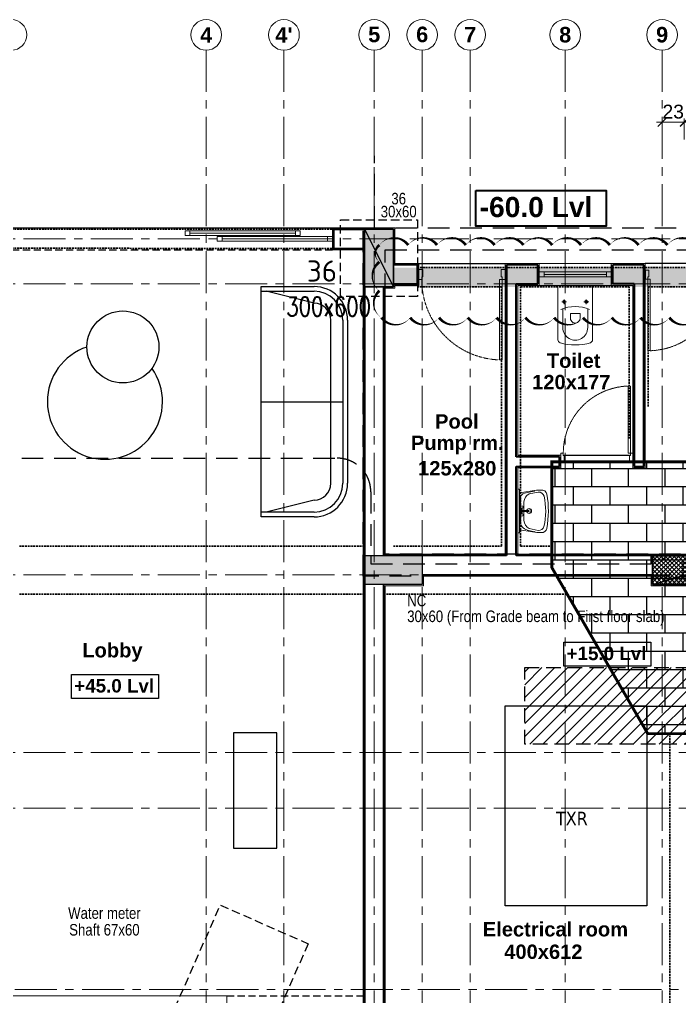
# Model space of a CAD drawing. Header units: millimetres. Extents: x -545754 to 527377, y 134623 to 1871324.
# Drawn here: x 458876 to 465752, y 170044 to 180221 of the extents above; entities that cross this region are included whole.
import ezdxf
from ezdxf.enums import TextEntityAlignment as Align
from ezdxf.xclip import XClip

# ---------------------------------------------------------------- set-up
doc = ezdxf.new("R2010")
doc.units = ezdxf.units.MM
doc.header["$XCLIPFRAME"] = 0
doc.header["$PDMODE"] = 35
for name, pattern in [('PLINTH BEAM & PILE CAP LEVEL DRAWING   1605.2024$0$CENTER', [2, 1.25, -0.25, 0.25, -0.25]), ('PLINTH BEAM & PILE CAP LEVEL DRAWING   1605.2024$0$DASHDOT', [25.4, 12.7, -6.35, 0, -6.35]), ('PLINTH BEAM & PILE CAP LEVEL DRAWING   1605.2024$0$DASHED', [0.75, 0.5, -0.25]), ('PLINTH BEAM & PILE CAP LEVEL DRAWING   1605.2024$0$HIDDEN', [0.375, 0.25, -0.125]), ('PLINTH BEAM & PILE CAP LEVEL DRAWING   1605.2024$0$HIDDEN2', [4.7625, 3.175, -1.5875])]:
    doc.linetypes.add(name, pattern=pattern)
doc.layers.get('Defpoints').update_dxf_attribs({"color": 252})
for name, color, linetype, lineweight in [('Geo Col Hatch', 66, 'Continuous', 5), ('Geo Col Size', 7, 'Continuous', 13), ('Geo Column', 10, 'Continuous', 25), ('Geo-COLUMN-NO', 7, 'Continuous', 30), ('PLINTH BEAM & PILE CAP LEVEL DRAWING   1605.2024$0$A- WALL', 212, 'Continuous', 35), ('PLINTH BEAM & PILE CAP LEVEL DRAWING   1605.2024$0$A-DOOR', 32, 'Continuous', 9), ('PLINTH BEAM & PILE CAP LEVEL DRAWING   1605.2024$0$A-FIXTURES', 22, 'Continuous', 9), ('PLINTH BEAM & PILE CAP LEVEL DRAWING   1605.2024$0$A-GRID', 35, 'PLINTH BEAM & PILE CAP LEVEL DRAWING   1605.2024$0$DASHDOT', 5), ('PLINTH BEAM & PILE CAP LEVEL DRAWING   1605.2024$0$A-HATCH', 8, 'Continuous', 5), ('PLINTH BEAM & PILE CAP LEVEL DRAWING   1605.2024$0$A-PLASTER', 22, 'Continuous', 5), ('PLINTH BEAM & PILE CAP LEVEL DRAWING   1605.2024$0$A-ROOM TEXT', 52, 'Continuous', 5), ('PLINTH BEAM & PILE CAP LEVEL DRAWING   1605.2024$0$A-TEXT', 52, 'Continuous', 20), ('PLINTH BEAM & PILE CAP LEVEL DRAWING   1605.2024$0$A-WINDOW', 14, 'Continuous', 9), ('PLINTH BEAM & PILE CAP LEVEL DRAWING   1605.2024$0$Fixtures', 14, 'Continuous', 0), ('PLINTH BEAM & PILE CAP LEVEL DRAWING   1605.2024$0$Geo-GRADE BEAM', 1, 'PLINTH BEAM & PILE CAP LEVEL DRAWING   1605.2024$0$HIDDEN2', 30)]:
    doc.layers.add(name, color=color, linetype=linetype, lineweight=lineweight)
for name, color, linetype in [('PLINTH BEAM & PILE CAP LEVEL DRAWING   1605.2024$0$A- COL HATCH', 128, 'Continuous'), ('PLINTH BEAM & PILE CAP LEVEL DRAWING   1605.2024$0$A-COLTEXT', 9, 'Continuous'), ('PLINTH BEAM & PILE CAP LEVEL DRAWING   1605.2024$0$A-DIMENSION', 8, 'Continuous'), ('PLINTH BEAM & PILE CAP LEVEL DRAWING   1605.2024$0$A-FURNITURE', 14, 'Continuous'), ('PLINTH BEAM & PILE CAP LEVEL DRAWING   1605.2024$0$A-NOTS', 8, 'Continuous'), ('PLINTH BEAM & PILE CAP LEVEL DRAWING   1605.2024$0$A-ROOF', 8, 'Continuous'), ('PLINTH BEAM & PILE CAP LEVEL DRAWING   1605.2024$0$A-THIN', 14, 'Continuous'), ('PLINTH BEAM & PILE CAP LEVEL DRAWING   1605.2024$0$GEO GF COL', 1, 'Continuous'), ('PLINTH BEAM & PILE CAP LEVEL DRAWING   1605.2024$0$GEO-COL', 1, 'Continuous'), ('PLINTH BEAM & PILE CAP LEVEL DRAWING   1605.2024$0$SPILECAP', 128, 'Continuous'), ('PLINTH BEAM & PILE CAP LEVEL DRAWING   1605.2024$0$Wall 2', 212, 'Continuous')]:
    doc.layers.add(name, color=color, linetype=linetype)
doc.styles.add('ISCOPEUR', font='isocpeur.ttf')
doc.styles.add('PLINTH BEAM & PILE CAP LEVEL DRAWING   1605.2024$0$BOLD', font='arialbd.ttf')
doc.styles.add('PLINTH BEAM & PILE CAP LEVEL DRAWING   1605.2024$0$COLTEXT', font='ARIALN.TTF')
doc.styles.add('PLINTH BEAM & PILE CAP LEVEL DRAWING   1605.2024$0$Dimtext', font='arial.ttf')
doc.styles.add('PLINTH BEAM & PILE CAP LEVEL DRAWING   1605.2024$0$Tahoma', font='tahoma.ttf')
doc.styles.add('simplex', font='simplex.shx', dxfattribs={"width": 0.75})
doc.dimstyles.new('PLINTH BEAM & PILE CAP LEVEL DRAWING   1605.2024$0$DIM60', dxfattribs={"dimscale": 60, "dimtxt": 0.24, "dimasz": 0.15, "dimexe": 0.0625, "dimexo": 0.08, "dimgap": 0.06, "dimtad": 1, "dimdec": 1, "dimdsep": 46, "dimtxsty": 'PLINTH BEAM & PILE CAP LEVEL DRAWING   1605.2024$0$Dimtext', "dimblk": 'PLINTH BEAM & PILE CAP LEVEL DRAWING   1605.2024$0$_ArchTick', "dimcen": 2.5, "dimdle": 0.1, "dimclrd": 8, "dimclre": 8, "dimclrt": 52, "dimadec": 0, "dimazin": 0, "dimtfac": 1, "dimtdec": 1, "dimtmove": 1, "dimatfit": 3, "dimfxl": 1, "dimarcsym": 0})

# ---------------------------------------------------------------- blocks, each defined once
blk = doc.blocks.new('PLINTH BEAM & PILE CAP LEVEL DRAWING   1605.2024$0$zw$DF02')
at = {"layer": 'PLINTH BEAM & PILE CAP LEVEL DRAWING   1605.2024$0$Geo-GRADE BEAM', "color": 7, "ltscale": 6}
for p, q in [((940, 38100), (-4280, 38103)), ((940, 37900), (-4280, 37903)), ((1490, 37700), (4670, 37700)), ((940, 37500), (940, 34800)), ((1140, 37500), (1140, 34800)), ((1490, 37500), (2366, 37500)), ((2366, 34800), (2366, 37500)), ((2566, 37500), (3696, 37500)), ((2566, 34800), (2566, 37500)), ((3696, 35919), (3696, 37500)), ((3896, 37500), (4670, 37500)), ((3896, 36255), (3896, 37500)), ((-2655, 34800), (940, 34800)), ((1240, 34800), (2366, 34800)), ((2566, 34800), (2890, 34800)), ((-2655, 34300), (940, 34300)), ((940, 34300), (940, 28400)), ((1140, 34300), (3050, 34300)), ((1140, 34300), (1140, 28400)), ((4120, 28350), (4120, 32845))]:
    blk.add_line(p, q, dxfattribs=at)
blk = doc.blocks.new('PLINTH BEAM & PILE CAP LEVEL DRAWING   1605.2024$0$zw$C37E')
at = {"layer": 'PLINTH BEAM & PILE CAP LEVEL DRAWING   1605.2024$0$SPILECAP', "linetype": 'PLINTH BEAM & PILE CAP LEVEL DRAWING   1605.2024$0$HIDDEN', "ltscale": 35}
h = blk.add_hatch(dxfattribs=at)
h.set_pattern_fill('BRICK', color=85, scale=3, style=0)
h.set_pattern_definition([(0, (-62958.317, 150790.195), (0, 19.05), []), (90, (-62958.317, 150790.195), (-38.1, 2e-15), [19.05, -19.05]), (90, (-62939.267, 150790.195), (-38.1, 2e-15), [-19.05, 19.05])])
h.paths.add_polyline_path([(289, 3567.7), (599, 3567.7), (599, 3457.7), (499, 3284.5), (389, 3284.5), (289, 3457.7)])
at = {"layer": 'PLINTH BEAM & PILE CAP LEVEL DRAWING   1605.2024$0$SPILECAP', "color": 150, "linetype": 'PLINTH BEAM & PILE CAP LEVEL DRAWING   1605.2024$0$HIDDEN', "ltscale": 35}
for points in [[(69, 3820), (149, 3820), (149, 3740), (69, 3740)], [(-56.3, 3106), (35.2, 3065.6), (-75.7, 2814), (-167.2, 2854.4)]]:
    blk.add_lwpolyline(points, close=True, dxfattribs=at)
at = {"layer": 'PLINTH BEAM & PILE CAP LEVEL DRAWING   1605.2024$0$SPILECAP', "color": 4, "linetype": 'PLINTH BEAM & PILE CAP LEVEL DRAWING   1605.2024$0$HIDDEN', "ltscale": 35, "const_width": 3}
blk.add_lwpolyline([(289, 3567.7), (599, 3567.7), (599, 3457.7), (499, 3284.5), (389, 3284.5), (289, 3457.7)], close=True, dxfattribs=at)
blk = doc.blocks.new('PLINTH BEAM & PILE CAP LEVEL DRAWING   1605.2024$0$_ArchTick')
at = {"color": 0, "linetype": 'ByBlock', "const_width": 0.15}
blk.add_lwpolyline([(-0.5, -0.5), (0.5, 0.5)], dxfattribs=at)
blk = doc.blocks.new('*D418')
at = {"layer": 'Defpoints', "color": 0, "linetype": 'ByBlock', "ltscale": 0.01, "transparency": 16777216}
for p in [(77626.4, -146868.7), (77626.4, -146891.6), (77649.4, -146891.6)]:
    blk.add_point(p, dxfattribs=at)
at = {"layer": 'PLINTH BEAM & PILE CAP LEVEL DRAWING   1605.2024$0$A-GRID', "color": 8, "linetype": 'Continuous', "lineweight": -2, "transparency": 16777216}
for p, q in [((77655.4, -146868.7), (77620.4, -146868.7)), ((77626.4, -146886.8), (77626.4, -146864.9)), ((77649.4, -146886.8), (77649.4, -146864.9))]:
    blk.add_line(p, q, dxfattribs=at)
at = {"layer": 'PLINTH BEAM & PILE CAP LEVEL DRAWING   1605.2024$0$A-GRID', "color": 8, "linetype": 'ByBlock', "lineweight": -2, "ltscale": 0.01, "transparency": 16777216, "xscale": 9, "yscale": 9, "zscale": 9, "rotation": 180}
blk.add_blockref('PLINTH BEAM & PILE CAP LEVEL DRAWING   1605.2024$0$_ArchTick', (77626.4, -146868.7), dxfattribs=at)
at = {"layer": 'PLINTH BEAM & PILE CAP LEVEL DRAWING   1605.2024$0$A-GRID', "color": 8, "linetype": 'ByBlock', "lineweight": -2, "ltscale": 0.01, "transparency": 16777216, "xscale": 9, "yscale": 9, "zscale": 9}
blk.add_blockref('PLINTH BEAM & PILE CAP LEVEL DRAWING   1605.2024$0$_ArchTick', (77649.4, -146868.7), dxfattribs=at)
at = {"layer": 'PLINTH BEAM & PILE CAP LEVEL DRAWING   1605.2024$0$A-GRID', "color": 52, "linetype": 'ByBlock', "ltscale": 0.01, "transparency": 16777216, "insert": (77637.9, -146857.7), "char_height": 14.4, "attachment_point": 5, "style": 'PLINTH BEAM & PILE CAP LEVEL DRAWING   1605.2024$0$Dimtext'}
blk.add_mtext('23', dxfattribs=at)
blk = doc.blocks.new('PLINTH BEAM & PILE CAP LEVEL DRAWING   1605.2024$0$tutyuy')
at = {"layer": 'PLINTH BEAM & PILE CAP LEVEL DRAWING   1605.2024$0$Fixtures'}
for p, q in [((-23.1, -0.4), (-28.4, -0.4)), ((-13.8, -5.4), (-24.6, -3)), ((-2.1, -3.7), (-23.1, -0.4)), ((-11.4, -3.5), (-20.4, -1.5)), ((-2.1, 0), (0, 0)), ((-2.1, -52.7), (-2.1, 0)), ((0, 0), (0, -52.7)), ((-7.6, -15), (-7.6, -37.3)), ((-5.6, -23), (-5.6, -25.7)), ((-4.4, -23), (-4.4, -29.7)), ((-3.2, -13.8), (-3.2, -41.6)), ((-5.6, -25.7), (-13.1, -25.7)), ((-13.1, -27), (-5.6, -27)), ((-5.6, -27), (-5.6, -29.7)), ((-13.7, -46.9), (-24.8, -49)), ((-22.7, -51.6), (-28, -51.6)), ((-2.1, -48.2), (-22.7, -51.6)), ((-8.1, -47.7), (-20, -50.4)), ((0, -52.7), (-2.1, -52.7))]:
    blk.add_line(p, q, dxfattribs=at)
for centre, radius in [((-13.8, -26.4), 2.9), ((-5, -21.6), 1.55), ((-14.7, -26.4), 1.55), ((-5, -31.1), 1.55)]:
    blk.add_circle(centre, radius, dxfattribs=at)
for centre, radius, start, end in [((81.9, -26.4), 118.8, 169.8037, 189.7616), ((-28.8, -6.7), 6.32, 86.1859, 168.3156), ((50.1, -26.4), 83.8, 167.0205, 192.2912), ((-25.5, -9.3), 6.32, 81.573, 164.8631), ((-20, -0.9), 0.748, 171.2825, 237.7032), ((-18.1, -15), 10.5, 0, 66.2055), ((-13.7, -13.8), 10.5, 0, 77.2098), ((-5.6, -26.4), 0.632, 270, 90), ((-29, -45.3), 6.32, 191.1858, 279.1591), ((-25.7, -42.7), 6.32, 194.333, 278.427), ((-18.1, -37.3), 10.5, 294.9526, 0), ((-9.5, -41.6), 6.32, 282.7902, 0), ((-19.6, -51), 0.703, 120.181, 191.2552)]:
    blk.add_arc(centre, radius, start, end, dxfattribs=at)
blk = doc.blocks.new('PLINTH BEAM & PILE CAP LEVEL DRAWING   1605.2024$0$1')
at = {"linetype": 'Continuous', "ltscale": 10}
for p, q in [((0, 18), (0, -18)), ((0, 18), (56.8, 18)), ((19.5, 11.5), (14.5, 11.5)), ((17, 14), (17, 9)), ((24.2, 13), (44, 13)), ((29.2, 5), (29.2, -5)), ((29.2, 5), (34.2, 5)), ((17, -14), (17, -9)), ((29.2, -5), (34.2, -5)), ((56.8, -18), (0, -18)), ((19.5, -11.5), (14.5, -11.5)), ((44, -13), (24.2, -13))]:
    blk.add_line(p, q, dxfattribs=at)
for centre in [(17, 11.5), (17, -11.5)]:
    blk.add_circle(centre, 1.5, dxfattribs=at)
for centre, radius, start, end in [((61, 0), 39, 157.3801, 202.6199), ((44, 0), 13, 270, 90), ((56.8, 15), 3, 16.6015, 90), ((6.5, 0), 55.5, 343.3985, 16.6015), ((34.2, 0), 5, 270, 90), ((56.8, -15), 3, 270, 343.3985)]:
    blk.add_arc(centre, radius, start, end, dxfattribs=at)
blk = doc.blocks.new('PLINTH BEAM & PILE CAP LEVEL DRAWING   1605.2024$0$dfd')
at = {"layer": 'PLINTH BEAM & PILE CAP LEVEL DRAWING   1605.2024$0$A-DOOR', "color": 32}
for points in [[(-92665.2, -3817), (-92665.2, -3910.1), (-92668.3, -3910.1), (-92668.3, -3817)], [(-92761.8, -3921.8), (-92757.3, -3921.8), (-92757.3, -3913.2), (-92758.4, -3913.2), (-92758.4, -3910.1), (-92761.8, -3910.1)], [(-92661.8, -3921.8), (-92666.3, -3921.8), (-92666.3, -3913.2), (-92665.2, -3913.2), (-92665.2, -3910.1), (-92661.8, -3910.1)]]:
    blk.add_lwpolyline(points, close=True, dxfattribs=at)
at = {"layer": 'PLINTH BEAM & PILE CAP LEVEL DRAWING   1605.2024$0$A-DOOR', "color": 14, "linetype": 'PLINTH BEAM & PILE CAP LEVEL DRAWING   1605.2024$0$HIDDEN'}
blk.add_arc((-92665.2, -3910.1), 93.2, 91.8813, 180, dxfattribs=at)
blk = doc.blocks.new('PLINTH BEAM & PILE CAP LEVEL DRAWING   1605.2024$0$TYP COL')
at = {"layer": 'PLINTH BEAM & PILE CAP LEVEL DRAWING   1605.2024$0$A- COL HATCH', "ltscale": 0.3}
h = blk.add_hatch(dxfattribs=at)
h.set_pattern_fill('ANSI37', color=256, style=0)
h.set_pattern_definition([(45, (-4759.1833, 45555.23), (-2.24506403, 2.24506403), []), (135, (-4759.1833, 45555.23), (-2.24506403, -2.24506403), [])])
h.paths.add_polyline_path([(87747.3, -101765), (87747.3, -101795), (87647.3, -101795), (87647.3, -101765)])
at = {"layer": 'PLINTH BEAM & PILE CAP LEVEL DRAWING   1605.2024$0$GEO-COL', "linetype": 'Continuous', "ltscale": 0.1}
blk.add_lwpolyline([(87747.3, -101765), (87747.3, -101795), (87647.3, -101795), (87647.3, -101765)], close=True, dxfattribs=at)
blk = doc.blocks.new('PLINTH BEAM & PILE CAP LEVEL DRAWING   1605.2024$0$SOFA')
at = {"layer": 'PLINTH BEAM & PILE CAP LEVEL DRAWING   1605.2024$0$A-FURNITURE'}
for p, q in [((0, -240), (0, 0)), ((0, 0), (55, 0)), ((0, -5), (55, -5)), ((55, -17.5), (5, -5)), ((72.5, -205), (72.5, -35)), ((85, -35), (85, -205)), ((90, -35), (90, -205)), ((0, -120), (85, -120)), ((55, -222.5), (5, -235)), ((55, -235), (0, -235)), ((55, -240), (0, -240))]:
    blk.add_line(p, q, dxfattribs=at)
for centre, radius, start, end in [((55, -35), 35, 0, 90), ((55, -35), 30, 0, 90), ((55, -35), 17.5, 0, 90), ((55, -205), 35, 270, 0), ((55, -205), 30, 270, 0), ((55, -205), 17.5, 270, 0)]:
    blk.add_arc(centre, radius, start, end, dxfattribs=at)
blk = doc.blocks.new('PLINTH BEAM & PILE CAP LEVEL DRAWING   1605.2024$0$GF COL')
at = {"layer": 'PLINTH BEAM & PILE CAP LEVEL DRAWING   1605.2024$0$GEO GF COL', "ltscale": 0.3}
for points in [[(71523.9, -146980.2), (71493.9, -146980.2), (71493.9, -147040.2), (71523.9, -147040.2)], [(71553.9, -147320.2), (71493.9, -147320.2), (71493.9, -147350.2), (71553.9, -147350.2)]]:
    blk.add_hatch(color=250, dxfattribs=at).paths.add_polyline_path(points)
at = {"layer": 'PLINTH BEAM & PILE CAP LEVEL DRAWING   1605.2024$0$GEO GF COL', "linetype": 'Continuous', "ltscale": 0.1}
for points in [[(71493.9, -146980.2), (71523.9, -146980.2), (71523.9, -147040.2), (71493.9, -147040.2)], [(71493.9, -147350.2), (71493.9, -147320.2), (71553.9, -147320.2), (71553.9, -147350.2)]]:
    blk.add_lwpolyline(points, close=True, dxfattribs=at)
blk = doc.blocks.new('*U161')
at = {"layer": 'Geo Col Hatch'}
h = blk.add_hatch(color=256, dxfattribs=at)
h.dxf.hatch_style = 1
h.paths.add_polyline_path([(-150, -300), (150, -300), (-150, 300)])
at = {"layer": 'Geo Column'}
blk.add_line((-150, 300), (150, -300), dxfattribs=at)
blk.add_lwpolyline([(-150, 300), (-150, -300), (150, -300), (150, 300)], close=True, dxfattribs=at)
at = {"layer": 'Geo Col Size', "color": 1, "style": 'simplex', "width": 0.75, "flags": 1}
blk.add_attdef('300X600', (278, -519), '', height=200, dxfattribs=at)
blk = doc.blocks.new('*U158')
at = {"layer": 'Geo Col Hatch'}
h = blk.add_hatch(color=256, dxfattribs=at)
h.dxf.hatch_style = 1
h.paths.add_polyline_path([(500, -150), (500, 150), (-500, -150)])
at = {"layer": 'Geo Column'}
blk.add_line((-500, -150), (500, 150), dxfattribs=at)
blk.add_lwpolyline([(-500, -150), (500, -150), (500, 150), (-500, 150)], close=True, dxfattribs=at)
at = {"layer": 'Geo Col Size', "color": 1, "style": 'simplex', "width": 0.75, "flags": 1}
blk.add_attdef('300X1000', (503, -579), '', height=200, dxfattribs=at)
blk = doc.blocks.new('A$C4bcebf93')
at = {"layer": 'Geo Column'}
ref = blk.add_blockref('*U161', (-3080, 14110), dxfattribs=at)
ref.add_attrib('300X600', '300x600', (-4045, 13504), dxfattribs={"layer": 'Geo Col Size', "height": 200, "style": 'simplex', "width": 0.75})
ref = blk.add_blockref('*U158', (270, 10860), dxfattribs=at)
ref.add_attrib('300X1000', '300x1000', (1014, 10081), dxfattribs={"layer": 'Geo Col Size', "height": 200, "style": 'simplex', "width": 0.75})
at = {"layer": 'Geo-COLUMN-NO', "style": 'ISCOPEUR'}
blk.add_text('36', height=220, dxfattribs=at).set_placement((-3831, 13865))
blk = doc.blocks.new('PLINTH BEAM & PILE CAP LEVEL DRAWING   1605.2024$0$ngfgrid')
at = {"layer": 'PLINTH BEAM & PILE CAP LEVEL DRAWING   1605.2024$0$A-GRID', "linetype": 'PLINTH BEAM & PILE CAP LEVEL DRAWING   1605.2024$0$CENTER', "ltscale": 35}
for p, q in [((77151.36, -151036.89), (77151.36, -146793.69)), ((77232.37, -151036.89), (77232.37, -146793.69)), ((77326.36, -151036.89), (77326.36, -146793.69)), ((77376.36, -151036.89), (77376.36, -146793.69)), ((77426.36, -151036.89), (77426.36, -146793.69)), ((77525.36, -151036.89), (77525.36, -146793.69)), ((77626.36, -151036.89), (77626.36, -146793.69)), ((78544.86, -146990.19), (75455.42, -146990.19)), ((78544.86, -147037.19), (75455.42, -147037.19)), ((78544.86, -147340.19), (75455.42, -147340.19)), ((78544.86, -147525.19), (75455.42, -147525.19)), ((78544.86, -147583.19), (75455.42, -147583.19)), ((78535.75, -147772.19), (75464.53, -147772.19))]:
    blk.add_line(p, q, dxfattribs=at)
at = {"layer": 'PLINTH BEAM & PILE CAP LEVEL DRAWING   1605.2024$0$A-GRID', "linetype": 'Continuous'}
for centre in [(76948.36, -146777.69), (77151.36, -146777.69), (77232.37, -146777.69), (77326.36, -146777.69), (77376.36, -146777.69), (77426.36, -146777.69), (77525.36, -146777.69), (77626.36, -146777.69)]:
    blk.add_circle(centre, 16, dxfattribs=at)
at = {"layer": 'PLINTH BEAM & PILE CAP LEVEL DRAWING   1605.2024$0$A-GRID', "color": 32, "style": 'PLINTH BEAM & PILE CAP LEVEL DRAWING   1605.2024$0$BOLD'}
for s, p in [('4', (77151.36, -146777.75)), ("4'", (77232.37, -146777.75)), ('5', (77326.36, -146777.19)), ('6', (77376.36, -146777.19)), ('7', (77426.36, -146777.48)), ('8', (77525.36, -146777.47)), ('9', (77626.36, -146777.47))]:
    blk.add_text(s, height=16.2, dxfattribs=at).set_placement(p, align=Align.MIDDLE_CENTER)
at = {"layer": 'PLINTH BEAM & PILE CAP LEVEL DRAWING   1605.2024$0$A-GRID', "color": 52, "linetype": 'Continuous'}
dim = blk.add_linear_dim(base=(77626.36, -146868.69), p1=(77649.36, -146891.55), p2=(77626.36, -146891.55), angle=180, dimstyle='PLINTH BEAM & PILE CAP LEVEL DRAWING   1605.2024$0$DIM60', dxfattribs=at)
dim.commit()
dim.dimension.update_dxf_attribs({"geometry": '*D418', "text_midpoint": (77637.86, -146868.69), "dimtype": 128})
blk = doc.blocks.new('PLINTH BEAM & PILE CAP LEVEL DRAWING   1605.2024')
at = {"layer": 'PLINTH BEAM & PILE CAP LEVEL DRAWING   1605.2024$0$A- WALL', "linetype": 'ByBlock'}
h = blk.add_hatch(dxfattribs=at)
h.set_pattern_fill('ANGLE', color=3)
h.set_pattern_definition([(0, (70721.356, -142828.046), (0, 6.985), [5.08, -1.905]), (90, (70721.356, -142828.046), (-6.985, 4e-16), [5.08, -1.905])])
h.paths.add_polyline_path([(52808.79, -147615.44), (52789.26, -147615.44), (52789.26, -148216.69), (52808.79, -148216.69)])
h.paths.add_polyline_path([(55232.27, -149504.19), (55252.27, -149504.19), (55252.27, -148960.69), (55232.27, -148960.69)])
h.paths.add_polyline_path([(54653.27, -149816.69), (55180.77, -149816.69), (55180.77, -149836.69), (54653.27, -149836.69)])
h.paths.add_polyline_path([(54535.77, -150187.19), (54515.77, -150187.19), (54515.77, -149816.69), (54535.77, -149816.69)])
h.paths.add_polyline_path([(54414.27, -147040.19), (54756.77, -147040.15), (54756.77, -147020.15), (54414.27, -147020.19)])
h.paths.add_polyline_path([(55170.77, -149816.69), (55150.77, -149816.69), (55150.77, -149529.19), (55170.77, -149529.19)])
h.paths.add_polyline_path([(54484.27, -148934.19), (54484.27, -148954.19)])
h.paths.add_polyline_path([(55003.44, -147325.19), (55002.3, -147325.19), (55002.3, -147047.19), (55003.44, -147047.19)])
h.paths.add_polyline_path([(55002.3, -147345.19), (55284.77, -147345.19)])
at = {"layer": 'PLINTH BEAM & PILE CAP LEVEL DRAWING   1605.2024$0$A-HATCH', "ltscale": 0.3}
h = blk.add_hatch(dxfattribs=at)
h.set_pattern_fill('ANSI31', color=22, scale=3, style=0)
h.set_pattern_definition([(45, (-33090.34, 8167.2), (-6.7351921, 6.7351921), [])])
h.paths.add_polyline_path([(54551.11, -147436.69), (54922.23, -147436.69), (54922.23, -147027.19), (55002.23, -147027.19), (55002.23, -147516.69), (54551.11, -147516.69)])
at = {"layer": 'PLINTH BEAM & PILE CAP LEVEL DRAWING   1605.2024$0$A- WALL', "ltscale": 0.3}
for p, q in [((54352.27, -146980.19), (54384.27, -146980.19)), ((54352.27, -147000.19), (54352.27, -146980.19)), ((54352.27, -147000.19), (54384.27, -147000.19)), ((54532.27, -147017.19), (54532.27, -147320.19)), ((54564.77, -147017.19), (54532.27, -147017.19)), ((54564.77, -147037.19), (54564.77, -147017.19)), ((54642.77, -147037.19), (54642.77, -147017.19)), ((54675.27, -147017.19), (54642.77, -147017.19)), ((54675.27, -147227.19), (54675.27, -147017.19)), ((54404.27, -147320.19), (54404.27, -147040.19)), ((54542.27, -147037.19), (54564.77, -147037.19)), ((54542.27, -147217.19), (54542.27, -147037.19)), ((54665.27, -147037.19), (54642.77, -147037.19)), ((54665.27, -147037.19), (54665.27, -147227.19)), ((54587.27, -147217.19), (54542.27, -147217.19)), ((54587.27, -147227.19), (54587.27, -147217.19)), ((54542.27, -147227.19), (54587.27, -147227.19)), ((54542.27, -147320.19), (54542.27, -147227.19)), ((54665.27, -147227.19), (54675.27, -147227.19)), ((54532.27, -147320.19), (54404.27, -147320.19)), ((54684.27, -147320.19), (54542.27, -147320.19))]:
    blk.add_line(p, q, dxfattribs=at)
at = {"layer": 'PLINTH BEAM & PILE CAP LEVEL DRAWING   1605.2024$0$A- WALL', "color": 3, "linetype": 'ByBlock'}
blk.add_lwpolyline([(54500.09, -146939.65), (54635.86, -146939.65), (54635.86, -146977.08), (54500.09, -146977.08)], close=True, dxfattribs=at)
blk.add_lwpolyline([(54731.81, -147072.19, 0, 3, -0.5), (54701.81, -147072.19, 0, 3, -0.5), (54671.81, -147072.19, 0, 3, -0.5), (54641.81, -147072.19, 0, 3, -0.5), (54611.81, -147072.19, 0, 3, -0.5), (54581.81, -147072.19, 0, 3, -0.5), (54551.81, -147072.19, 0, 3, -0.5), (54521.81, -147072.19, 0, 3, -0.5), (54491.81, -147072.19, 0, 3, -0.5), (54461.81, -147072.19, 0, 3, -0.5), (54431.81, -147072.19, 0, 3, -0.5), (54401.81, -147072.19, 0, 3, -0.5), (54399.75, -147044.25, 0, 3, -0.5), (54399.75, -147014.25, 0, 3, -0.5), (54399.75, -146996.64, 0, 3, -0.5), (54429.75, -146996.64, 0, 3, -0.5), (54459.75, -146996.64, 0, 3, -0.5), (54489.75, -146996.64, 0, 3, -0.5), (54519.75, -146996.64, 0, 3, -0.5), (54549.75, -146996.64, 0, 3, -0.5), (54579.75, -146996.64, 0, 3, -0.5), (54609.75, -146996.64, 0, 3, -0.5), (54639.75, -146996.64, 0, 3, -0.5), (54669.75, -146996.64, 0, 3, -0.5), (54699.75, -146996.64, 0, 3, -0.5), (54729.75, -146996.64, 0, 3, -0.5)], format="xyseb", dxfattribs=at)
at = {"layer": 'PLINTH BEAM & PILE CAP LEVEL DRAWING   1605.2024$0$A- WALL', "ltscale": 0.3}
for points in [[(54414.27, -147037.19), (54439.27, -147037.19), (54439.27, -147017.19), (54414.27, -147017.19)], [(54384.27, -147040.19), (54384.27, -147950.19)], [(54444.27, -147340.19), (54684.27, -147340.19)], [(54404.27, -147950.19), (54404.27, -147350.19)], [(54684.27, -147350.19), (54684.27, -147350.19)]]:
    blk.add_lwpolyline(points, dxfattribs=at)
at = {"layer": 'PLINTH BEAM & PILE CAP LEVEL DRAWING   1605.2024$0$A-FURNITURE'}
blk.add_lwpolyline([(54292.67, -147624.83), (54292.67, -147504.83), (54247.67, -147504.83), (54247.67, -147624.83)], close=True, dxfattribs=at)
blk.add_circle((54132.47, -147102.82), 37.5, dxfattribs=at)
blk.add_arc((54113.76, -147159.83), 60, 108.2525, 35.41267, dxfattribs=at)
at = {"layer": 'PLINTH BEAM & PILE CAP LEVEL DRAWING   1605.2024$0$A-NOTS', "color": 8}
for points in [[(54592.03, -147410.49), (54682.55, -147410.49), (54682.55, -147435.44), (54592.03, -147435.44)], [(54079.05, -147444.2), (54169.56, -147444.2), (54169.56, -147469.16), (54079.05, -147469.16)]]:
    blk.add_lwpolyline(points, close=True, dxfattribs=at)
at = {"layer": 'PLINTH BEAM & PILE CAP LEVEL DRAWING   1605.2024$0$A-PLASTER', "ltscale": 0.3}
for p, q in [((54350.77, -147001.69), (54350.77, -146978.69)), ((54350.77, -146978.69), (54415.77, -146978.69)), ((54415.77, -146978.69), (54415.77, -147015.69)), ((54350.77, -147001.69), (54382.77, -147001.69)), ((54382.77, -147001.69), (54382.77, -148036.33)), ((54415.77, -147015.69), (54440.77, -147015.69)), ((54440.77, -147015.69), (54440.77, -147038.69)), ((54530.77, -147015.69), (54566.27, -147015.69)), ((54530.77, -147015.69), (54530.77, -147318.69)), ((54566.27, -147015.69), (54566.27, -147038.69)), ((54641.27, -147015.69), (54641.27, -147038.69)), ((54641.27, -147015.69), (54676.77, -147015.69)), ((54676.77, -147015.69), (54676.77, -147228.69)), ((54415.77, -147041.69), (54405.77, -147041.69)), ((54405.77, -147041.69), (54405.77, -147318.69)), ((54440.77, -147038.69), (54415.77, -147038.69)), ((54415.77, -147038.69), (54415.77, -147041.69)), ((54566.27, -147038.69), (54543.77, -147038.69)), ((54543.77, -147038.69), (54543.77, -147215.69)), ((54641.27, -147038.69), (54663.77, -147038.69)), ((54663.77, -147038.69), (54663.77, -147228.69)), ((54543.77, -147215.69), (54588.77, -147215.69)), ((54588.77, -147215.69), (54588.77, -147228.69)), ((54543.77, -147228.69), (54588.77, -147228.69)), ((54543.77, -147228.69), (54543.77, -147318.69)), ((54663.77, -147228.69), (54676.77, -147228.69)), ((54405.77, -147318.69), (54530.77, -147318.69)), ((54543.77, -147318.69), (54888.77, -147318.69)), ((54445.77, -147351.69), (54445.77, -147341.69)), ((54445.77, -147341.69), (54682.77, -147341.69)), ((54682.77, -147351.69), (54682.77, -147341.69)), ((54405.77, -147351.69), (54445.77, -147351.69)), ((54405.77, -147351.69), (54405.77, -147948.69)), ((54682.77, -147351.69), (54828.64, -147351.69)), ((53805.77, -147778.69), (54240.77, -147778.69)), ((54240.77, -147778.69), (54240.77, -147881.69))]:
    blk.add_line(p, q, dxfattribs=at)
at = {"layer": 'PLINTH BEAM & PILE CAP LEVEL DRAWING   1605.2024$0$A-ROOF', "color": 14, "linetype": 'PLINTH BEAM & PILE CAP LEVEL DRAWING   1605.2024$0$DASHED', "ltscale": 45}
blk.add_line((54394.77, -146978.69), (54394.77, -146903.69), dxfattribs=at)
at = {"layer": 'PLINTH BEAM & PILE CAP LEVEL DRAWING   1605.2024$0$A-ROOF', "color": 14, "linetype": 'PLINTH BEAM & PILE CAP LEVEL DRAWING   1605.2024$0$DASHED', "ltscale": 15}
for p, q in [((53870.77, -147001.69), (54350.77, -147001.69)), ((54240.77, -147778.69), (54382.77, -147778.69))]:
    blk.add_line(p, q, dxfattribs=at)
at = {"layer": 'PLINTH BEAM & PILE CAP LEVEL DRAWING   1605.2024$0$A-ROOF', "linetype": 'PLINTH BEAM & PILE CAP LEVEL DRAWING   1605.2024$0$DASHED', "ltscale": 45}
for points in [[(54382.77, -146978.69), (55377.77, -146978.69), (55377.77, -147341.69), (54382.77, -147341.69)], [(54405.77, -147001.67), (55354.77, -147001.67), (55354.77, -147318.69), (54405.77, -147318.69)]]:
    blk.add_lwpolyline(points, close=True, dxfattribs=at)
at = {"layer": 'PLINTH BEAM & PILE CAP LEVEL DRAWING   1605.2024$0$A-ROOF', "color": 9, "linetype": 'PLINTH BEAM & PILE CAP LEVEL DRAWING   1605.2024$0$DASHED', "ltscale": 45}
blk.add_lwpolyline([(53003.89, -147328.69), (53805.77, -147328.69), (53805.77, -147318.69), (53890.77, -147318.69), (53890.77, -147253.69, -0.4142136), (53925.77, -147218.69), (54355.77, -147218.69, -0.4142136), (54390.77, -147253.69), (54390.77, -147328.69), (54682.77, -147328.69), (54682.77, -147318.69), (54785.77, -147318.69)], format="xyb", dxfattribs=at)
at = {"layer": 'PLINTH BEAM & PILE CAP LEVEL DRAWING   1605.2024$0$A-THIN', "color": 32}
for p, q in [((53870.77, -146978.69), (54350.77, -146978.69)), ((54440.77, -147015.69), (54530.77, -147015.69)), ((54756.77, -147015.69), (54676.77, -147015.69))]:
    blk.add_line(p, q, dxfattribs=at)
at = {"layer": 'PLINTH BEAM & PILE CAP LEVEL DRAWING   1605.2024$0$A-THIN', "color": 8}
blk.add_line((54592.14, -147215.69), (54660.39, -147215.69), dxfattribs=at)
at = {"layer": 'PLINTH BEAM & PILE CAP LEVEL DRAWING   1605.2024$0$A-THIN', "color": 22, "linetype": 'PLINTH BEAM & PILE CAP LEVEL DRAWING   1605.2024$0$DASHED', "ltscale": 30}
blk.add_lwpolyline([(54551.11, -147436.69), (54922.23, -147436.69), (54922.23, -147027.19), (55002.23, -147027.19), (55002.23, -147516.69), (54551.11, -147516.69), (54551.11, -147436.69)], dxfattribs=at)
at = {"layer": 'PLINTH BEAM & PILE CAP LEVEL DRAWING   1605.2024$0$A-THIN', "color": 8, "ltscale": 0.3}
blk.add_lwpolyline([(54678.29, -147476.69), (54678.29, -147685.19), (54530.79, -147685.19), (54530.79, -147476.69)], close=True, dxfattribs=at)
at = {"layer": 'PLINTH BEAM & PILE CAP LEVEL DRAWING   1605.2024$0$A-WINDOW', "color": 8}
for p, q in [((54202.32, -146981.69), (54312.32, -146981.69)), ((54202.32, -146986.69), (54312.32, -146986.69)), ((54235.77, -146987.69), (54345.77, -146987.69)), ((54235.77, -146992.69), (54345.77, -146992.69)), ((54636.27, -147024.69), (54571.27, -147024.69)), ((54636.27, -147029.69), (54571.27, -147029.69))]:
    blk.add_line(p, q, dxfattribs=at)
at = {"layer": 'PLINTH BEAM & PILE CAP LEVEL DRAWING   1605.2024$0$A-WINDOW', "color": 14}
for p, q in [((54202.32, -146984.19), (54312.32, -146984.19)), ((54235.77, -146990.19), (54345.77, -146990.19)), ((54636.27, -147027.19), (54571.27, -147027.19))]:
    blk.add_line(p, q, dxfattribs=at)
at = {"layer": 'PLINTH BEAM & PILE CAP LEVEL DRAWING   1605.2024$0$A-WINDOW', "color": 8, "linetype": 'Continuous', "ltscale": 0.1}
for p, q in [((54566.27, -147015.69), (54641.27, -147015.69)), ((54566.27, -147038.69), (54641.27, -147038.69))]:
    blk.add_line(p, q, dxfattribs=at)
at = {"layer": 'PLINTH BEAM & PILE CAP LEVEL DRAWING   1605.2024$0$A-WINDOW', "color": 32}
for points in [[(54197.32, -146986.69), (54197.32, -146981.69), (54202.32, -146981.69), (54202.32, -146986.69)], [(54312.32, -146986.69), (54312.32, -146981.69), (54317.32, -146981.69), (54317.32, -146986.69)], [(54230.77, -146992.69), (54230.77, -146987.69), (54235.77, -146987.69), (54235.77, -146992.69)], [(54345.77, -146992.69), (54345.77, -146987.69), (54350.77, -146987.69), (54350.77, -146992.69)], [(54571.27, -147024.69), (54571.27, -147029.69), (54566.27, -147029.69), (54566.27, -147024.69)], [(54641.27, -147024.69), (54641.27, -147029.69), (54636.27, -147029.69), (54636.27, -147024.69)]]:
    blk.add_lwpolyline(points, close=True, dxfattribs=at)
at = {"layer": 'PLINTH BEAM & PILE CAP LEVEL DRAWING   1605.2024$0$A-DIMENSION', "color": 5, "linetype": 'ByBlock', "ltscale": 0.01, "xscale": 0.1, "yscale": 0.1, "zscale": 0.1}
blk.add_blockref('PLINTH BEAM & PILE CAP LEVEL DRAWING   1605.2024$0$zw$DF02', (54290.28, -150790.19), dxfattribs=at)
at = {"layer": 'PLINTH BEAM & PILE CAP LEVEL DRAWING   1605.2024$0$A-FIXTURES', "rotation": 270.0000000000001}
blk.add_blockref('PLINTH BEAM & PILE CAP LEVEL DRAWING   1605.2024$0$1', (54603.77, -147038.69), dxfattribs=at)
at = {"layer": 'PLINTH BEAM & PILE CAP LEVEL DRAWING   1605.2024$0$A-FURNITURE'}
blk.add_blockref('PLINTH BEAM & PILE CAP LEVEL DRAWING   1605.2024$0$SOFA', (54276.57, -147039.83), dxfattribs=at)
at = {"layer": 'PLINTH BEAM & PILE CAP LEVEL DRAWING   1605.2024$0$A-GRID'}
blk.add_blockref('PLINTH BEAM & PILE CAP LEVEL DRAWING   1605.2024$0$ngfgrid', (-22932.09, 0), dxfattribs=at)
at = {"layer": 'PLINTH BEAM & PILE CAP LEVEL DRAWING   1605.2024$0$Fixtures', "extrusion": (0, 0, -1), "xscale": -0.8663458056871978, "yscale": 0.8663458056871977, "zscale": -0.8663458056871978, "rotation": 179.9999090545267}
blk.add_blockref('PLINTH BEAM & PILE CAP LEVEL DRAWING   1605.2024$0$tutyuy', (-54543.77, -147296.53), dxfattribs=at)
at = {"layer": 'PLINTH BEAM & PILE CAP LEVEL DRAWING   1605.2024$0$GEO GF COL', "color": 3}
blk.add_blockref('PLINTH BEAM & PILE CAP LEVEL DRAWING   1605.2024$0$GF COL', (-17109.66, 0), dxfattribs=at)
at = {"layer": 'PLINTH BEAM & PILE CAP LEVEL DRAWING   1605.2024$0$GEO-COL'}
blk.add_blockref('PLINTH BEAM & PILE CAP LEVEL DRAWING   1605.2024$0$TYP COL', (-32963.05, -45555.23), dxfattribs=at)
at = {"layer": 'PLINTH BEAM & PILE CAP LEVEL DRAWING   1605.2024$0$SPILECAP', "linetype": 'ByBlock', "ltscale": 0.01}
blk.add_blockref('PLINTH BEAM & PILE CAP LEVEL DRAWING   1605.2024$0$zw$C37E', (54290.28, -150790.19), dxfattribs=at)
at = {"layer": 'PLINTH BEAM & PILE CAP LEVEL DRAWING   1605.2024$0$Wall 2', "rotation": 180}
for p, xscale, yscale, zscale in [((137926.37, -150551.56), -0.9000000015538143, 0.9000000015538143, 0.9000000015538143), ((-19452.66, -150160.26), 0.800000001351919, 0.800000001351919, 0.800000001351919)]:
    blk.add_blockref('PLINTH BEAM & PILE CAP LEVEL DRAWING   1605.2024$0$dfd', p, dxfattribs=dict(at, xscale=xscale, yscale=yscale, zscale=zscale))
at = {"layer": 'PLINTH BEAM & PILE CAP LEVEL DRAWING   1605.2024$0$Wall 2', "xscale": 0.7500000012949908, "yscale": 0.7500000012949908, "zscale": 0.7500000012949908}
blk.add_blockref('PLINTH BEAM & PILE CAP LEVEL DRAWING   1605.2024$0$dfd', (124160.11, -144280.82), dxfattribs=at)
at = {"layer": 'PLINTH BEAM & PILE CAP LEVEL DRAWING   1605.2024$0$A- WALL', "color": 3, "linetype": 'ByBlock', "extrusion": (-1.19514e-08, -5.97016e-09, 1), "style": 'PLINTH BEAM & PILE CAP LEVEL DRAWING   1605.2024$0$BOLD'}
blk.add_text('-60.0 Lvl', height=21, rotation=2159.99994, dxfattribs=at).set_placement((54504.18, -146967.54, 0))
at = {"layer": 'PLINTH BEAM & PILE CAP LEVEL DRAWING   1605.2024$0$A-COLTEXT', "style": 'PLINTH BEAM & PILE CAP LEVEL DRAWING   1605.2024$0$COLTEXT'}
for s, p in [('36', (54419.8, -146948.23)), ('30x60', (54419.8, -146961.77)), ('NC', (54438.61, -147366.97)), ('30x60 (From Grade beam to First floor slab)', (54562.75, -147383.4))]:
    blk.add_text(s, height=12, dxfattribs=at).set_placement(p, align=Align.MIDDLE_CENTER)
at = {"layer": 'PLINTH BEAM & PILE CAP LEVEL DRAWING   1605.2024$0$A-NOTS', "color": 32, "extrusion": (-1.19514e-08, -5.97016e-09, 1), "style": 'PLINTH BEAM & PILE CAP LEVEL DRAWING   1605.2024$0$BOLD'}
for s, p in [('+15.0 Lvl', (54594.76, -147429.09, 0)), ('+45.0 Lvl', (54081.78, -147462.8, 0))]:
    blk.add_text(s, height=14, rotation=1079.99994, dxfattribs=at).set_placement(p)
at = {"layer": 'PLINTH BEAM & PILE CAP LEVEL DRAWING   1605.2024$0$A-ROOM TEXT', "color": 52, "style": 'PLINTH BEAM & PILE CAP LEVEL DRAWING   1605.2024$0$BOLD'}
for s, p in [('Toilet', (54602.08, -147117.08)), ('120x177', (54599.62, -147139.35)), ('Pool ', (54483.27, -147180.39)), ('Pump rm.', (54480.81, -147202.66)), ('125x280', (54480.81, -147229.19)), ('Lobby', (54121.54, -147418.71)), ('Electrical room', (54583.11, -147709.42)), ('400x612', (54570.55, -147732.86))]:
    blk.add_text(s, height=15, dxfattribs=at).set_placement(p, align=Align.MIDDLE_CENTER)
at = {"layer": 'PLINTH BEAM & PILE CAP LEVEL DRAWING   1605.2024$0$A-TEXT', "color": 22, "style": 'PLINTH BEAM & PILE CAP LEVEL DRAWING   1605.2024$0$COLTEXT'}
for s, p in [('Water meter', (54113.19, -147692.58)), ('Shaft 67x60', (54113.19, -147709.98))]:
    blk.add_text(s, height=12, dxfattribs=at).set_placement(p, align=Align.MIDDLE_CENTER)
at = {"layer": 'PLINTH BEAM & PILE CAP LEVEL DRAWING   1605.2024$0$A-THIN', "color": 8, "ltscale": 0.3, "style": 'PLINTH BEAM & PILE CAP LEVEL DRAWING   1605.2024$0$Tahoma'}
blk.add_text('TXR', height=14, dxfattribs=at).set_placement((54583.81, -147601.02))

msp = doc.modelspace()

# ---------------------------------------------------------------- block references
at = {"color": 1}
ref = msp.add_blockref('PLINTH BEAM & PILE CAP LEVEL DRAWING   1605.2024', (-81371.5, 1647838), dxfattribs=dict(at, xscale=10, yscale=10, zscale=10))
XClip(ref).set_block_clipping_path([(52196.5926527644, -151321.454333998), (56330.4792790419, -146541.7518497292)])
at = {"layer": 'Geo Column'}
msp.add_blockref('A$C4bcebf93', (465701.2, 163626), dxfattribs=at)

doc.saveas('drawing.dxf')
